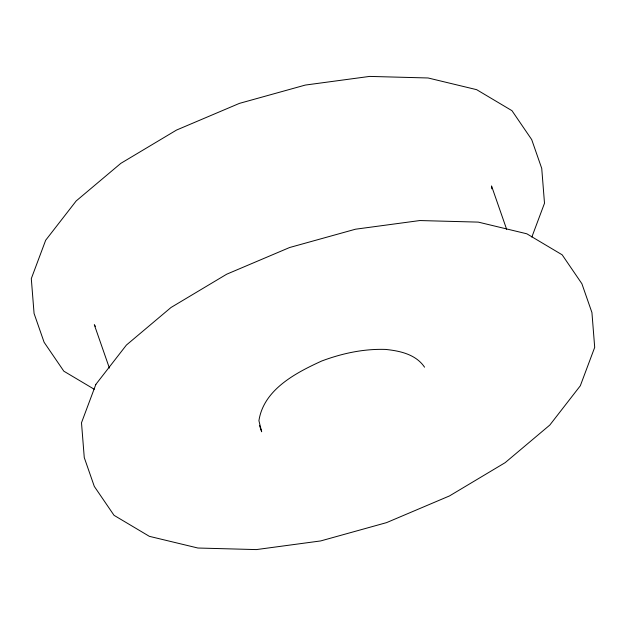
<?xml version="1.0" encoding="UTF-8"?>
<svg xmlns="http://www.w3.org/2000/svg" width="626" height="626" viewBox="0 0 626 626"><rect width="100%" height="100%" fill="white"/><g stroke="black" fill="none" stroke-linecap="round" stroke-linejoin="round"><path stroke-width="0.94" d="M531.842 237.058L544.503 203.239L541.733 168.41L531.693 139.582L511.966 110.677L476.629 89.659L428.082 77.976L369.645 76.411L305.292 85.073L239.414 103.384L176.501 130.075L120.834 163.347L76.208 200.923L45.675 240.235L31.3 278.625L34.07 313.454L44.11 342.281L63.836 371.187L94.252 389.27M424.561 367.18C415.899 354.363 400.053 350.889 385.608 349.425C363.737 348.698 342.172 353.354 321.764 360.991C295.832 372.806 263.648 389.529 258.921 420.719L261.676 431.783L259.43 425.336M95.387 326.334L94.307 324.745L109.401 368.104M506.637 229.304L491.543 185.945L491.77 188.825M95.864 384.372L81.497 422.761L84.267 457.59L94.307 486.418L114.034 515.323L149.371 536.341L197.918 548.024L256.355 549.589L320.708 540.927L386.586 522.616L449.499 495.925L505.166 462.653L549.792 425.077L580.325 385.765L594.7 347.375L591.93 312.546L581.89 283.719L562.164 254.813L526.818 233.795L478.28 222.113L419.835 220.548L355.49 229.21L289.611 247.52L226.69 274.211L171.023 307.483L126.405 345.059L95.864 384.372"/></g></svg>
